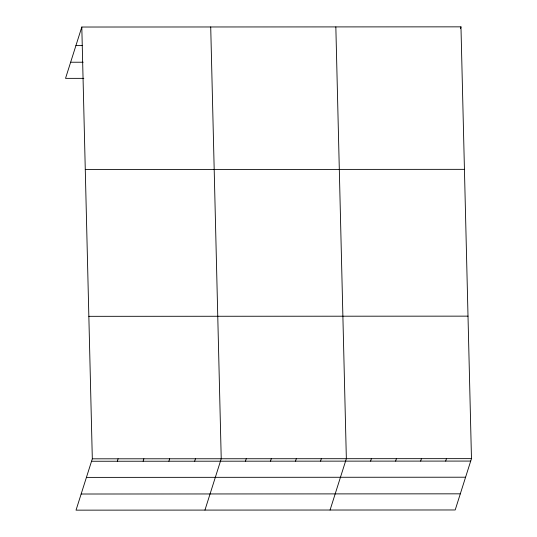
<?xml version="1.0" encoding="UTF-8"?>
<svg xmlns="http://www.w3.org/2000/svg" width="537" height="537" viewBox="0 0 537 537"><rect width="100%" height="100%" fill="white"/><g stroke="black" fill="none" stroke-linecap="round" stroke-linejoin="round"><path stroke-width="0.81" d="M81.805 27.031L92.317 458.82L76.032 510.15L455.195 509.969L471.473 458.638L460.968 26.85L81.805 27.031L65.527 78.362L83.819 78.355M117.328 461.243L118.1 458.806M143.111 461.229L143.882 458.793M168.893 461.223L169.665 458.779M194.676 461.209L195.448 458.773M204.946 510.09L221.231 458.759L210.719 26.971M245.483 461.182L246.255 458.746M270.507 461.169L271.279 458.732M295.531 461.162L296.303 458.719M320.555 461.149L321.327 458.712M460.384 28.676L460.968 26.85M330.067 510.029L346.352 458.699L335.84 26.91M370.604 461.122L371.376 458.685M395.628 461.108L396.4 458.672M420.652 461.102L421.424 458.658M445.676 461.088L446.448 458.652M75.918 45.605L82.57 45.605M70.642 62.232L83.121 62.225M85.276 169.524L464.431 169.343M88.853 316.327L468.009 316.145M92.317 458.82L471.473 458.638M91.545 461.256L470.701 461.075M86.43 477.393L465.586 477.212M81.154 494.013L460.31 493.832"/></g></svg>
